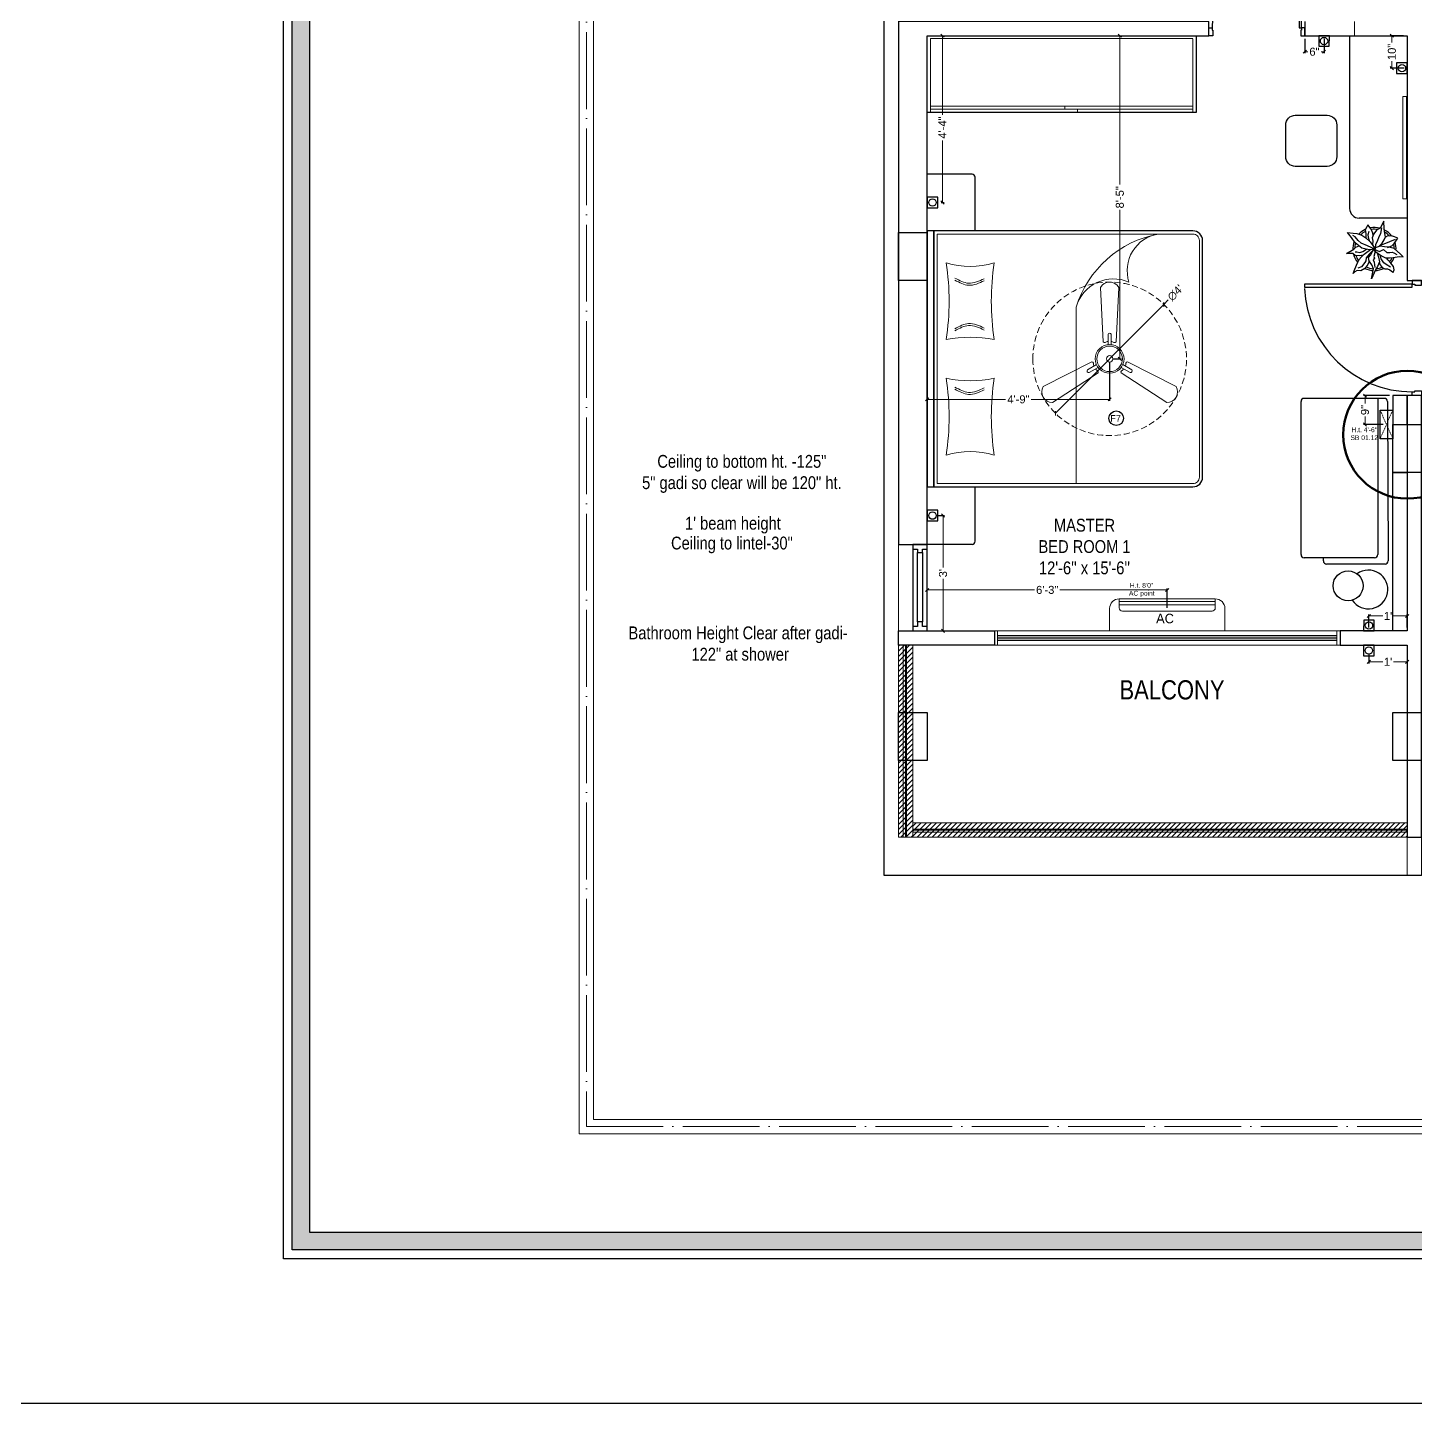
# Model space of a CAD drawing. Header units: millimetres. Extents: x 56222 to 3066687, y -650199 to -121287.
# Drawn here: x 148192.8 to 148626.3, y -178560.8 to -178130.9 of the extents above; entities that cross this region are included whole.
import ezdxf

# ---------------------------------------------------------------- set-up
doc = ezdxf.new("R2010")
doc.units = ezdxf.units.MM
doc.header["$MEASUREMENT"] = 0
doc.header["$PDMODE"] = 35
for name, pattern in [('ACAD_ISO02W100', [15, 12, -3]), ('ACAD_ISO04W100', [30, 24, -3, 0, -3]), ('DASHED', [0.75, 0.5, -0.25]), ('DASHED2', [0.375, 0.25, -0.125])]:
    doc.linetypes.add(name, pattern=pattern)
doc.layers.get('Defpoints').update_dxf_attribs({"color": 220})
doc.layers.add('AR DOOR', color=40, linetype='Continuous')
doc.layers.add('AR ELE-5', color=134, linetype='Continuous')
for name, color, linetype, lineweight in [('COLUMN', 1, 'Continuous', 30), ('dim05', 1, 'Continuous', 13), ('el', 7, 'Continuous', 20), ('ELEC-wires', 1, 'DASHED2', 13), ('Electrical', 84, 'Continuous', 30), ('ELEVATION ( SPIRAL STAIR )', 250, 'Continuous', 9), ('FIRST FLOOR', 7, 'Continuous', 9), ('FIRST FLOOR ( DW_RAIL )', 7, 'Continuous', 9), ('FIRST FLOOR ( TEXT )', 7, 'Continuous', 9), ('FIRST FLOOR_( D - W & RAILING )', 251, 'Continuous', 9), ('FIRST FLOOR_( PLine )_', 251, 'Continuous', 30), ('FURNITURE', 32, 'Continuous', 9), ('GROUND FLOOR', 7, 'Continuous', 9), ('NAME PLATE', 7, 'Continuous', 25), ('Text', 7, 'Continuous', 15), ('wall', 7, 'Continuous', 30), ('XX~SLAB ( BEAM )~ ( DIM )', 7, 'Continuous', 9)]:
    doc.layers.add(name, color=color, linetype=linetype, lineweight=lineweight)
doc.layers.add('XX~SLAB ( PLINE )', color=251, linetype='Continuous', plot=False)
doc.styles.add('Arial', font='arial.ttf')
doc.styles.add('KATHA', font='swissc.ttf')
doc.styles.get("Standard").update_dxf_attribs({"font": 'arial.ttf', "height": 6})
doc.styles.add('TEXT', font='eurr____.ttf')
doc.dimstyles.new('ISO-25', dxfattribs={"dimtxt": 2.5, "dimasz": 1, "dimexe": 0.5, "dimexo": 1, "dimtad": 0, "dimdec": 1, "dimlunit": 4, "dimtxsty": 'Standard', "dimblk": 'OBLIQUE', "dimcen": 2.5, "dimclrd": 1, "dimclre": 1, "dimclrt": 5, "dimadec": 0, "dimazin": 0, "dimtfac": 1, "dimtdec": 1, "dimtmove": 0, "dimatfit": 3, "dimfxl": 1, "dimlwd": -1, "dimarcsym": 0})

# ---------------------------------------------------------------- blocks, each defined once
blk = doc.blocks.new('LAYOUT FILE')
at = {"layer": 'NAME PLATE', "true_color": 0xd39e00}
h = blk.add_hatch(color=42, dxfattribs=at)
h.paths.add_polyline_path([(3346889.83, -513806.18), (3346889.83, -514260.7), (3347535.56, -514260.7), (3347535.56, -513806.18)])
h.paths.add_polyline_path([(3346894.36, -513810.71), (3347531.03, -513810.71), (3347531.03, -514256.17), (3346894.36, -514256.17)], flags=16)
at = {"layer": 'NAME PLATE', "color": 42, "true_color": 0xd39e00}
for points in [[(3346887.56, -513803.91), (3347537.83, -513803.91), (3347537.83, -514262.96), (3346887.56, -514262.96)], [(3346889.83, -513806.18), (3347535.56, -513806.18), (3347535.56, -514260.7), (3346889.83, -514260.7)], [(3346894.36, -513810.71), (3347531.03, -513810.71), (3347531.03, -514256.17), (3346894.36, -514256.17)]]:
    blk.add_lwpolyline(points, close=True, dxfattribs=at)
blk = doc.blocks.new('*U18')
for points in [[(0, 0), (0, 1120), (-30, 1120), (-30, 0)], [(40, 0), (0, 0), (0, -30), (-10, -30), (-10, -100), (40, -100)], [(-1160, 0), (-1120, 0), (-1120, -30), (-1110, -30), (-1110, -100), (-1160, -100)]]:
    blk.add_lwpolyline(points, close=True)
at = {"layer": 'AR ELE-5', "linetype": 'ByBlock', "ltscale": 15}
blk.add_arc((2, -1), 1122, 92.373, 179.9653, dxfattribs=at)
blk = doc.blocks.new('ARPLS010')
at = {"linetype": 'ByBlock'}
for p, q in [((0.179, 0.666), (0.121, 0.605)), ((0.174, 0.573), (0.179, 0.666)), ((-0.295, 0.42), (-0.302, 0.309)), ((-0.278, 0.467), (-0.295, 0.42)), ((-0.248, 0.54), (-0.278, 0.467)), ((-0.182, 0.493), (-0.248, 0.54)), ((-0.222, 0.484), (-0.164, 0.347)), ((-0.125, 0.459), (-0.182, 0.493)), ((-0.164, 0.347), (-0.139, 0.295)), ((-0.072, 0.404), (-0.125, 0.459)), ((-0.038, 0.302), (-0.072, 0.404)), ((-0.044, 0.336), (-0.049, 0.232)), ((-0.013, 0.459), (-0.044, 0.336)), ((0.121, 0.605), (-0.013, 0.459)), ((0.077, 0.412), (0.091, 0.447)), ((0.082, 0.358), (0.077, 0.412)), ((0.08, 0.288), (0.082, 0.358)), ((0.091, 0.447), (0.125, 0.522)), ((0.2, 0.432), (0.174, 0.573)), ((0.203, 0.352), (0.2, 0.432)), ((0.204, 0.254), (0.203, 0.352)), ((0.33, 0.38), (0.252, 0.313)), ((0.409, 0.44), (0.33, 0.38)), ((0.425, 0.373), (0.356, 0.269)), ((0.484, 0.459), (0.409, 0.44)), ((0.459, 0.303), (0.485, 0.354)), ((0.542, 0.434), (0.484, 0.459)), ((0.485, 0.354), (0.533, 0.42)), ((0.533, 0.42), (0.542, 0.434)), ((-0.469, 0.226), (-0.643, 0.216)), ((-0.643, 0.216), (-0.485, 0.134)), ((-0.359, 0.148), (-0.49, 0.172)), ((-0.485, 0.134), (-0.433, 0.051)), ((-0.362, 0.24), (-0.469, 0.226)), ((-0.433, 0.051), (-0.349, -0.011)), ((-0.278, 0.254), (-0.362, 0.24)), ((-0.287, 0.106), (-0.359, 0.148)), ((-0.302, 0.309), (-0.276, 0.258)), ((-0.18, 0.073), (-0.287, 0.106)), ((-0.21, 0.227), (-0.278, 0.254)), ((-0.132, 0.18), (-0.21, 0.227)), ((-0.111, 0.036), (-0.18, 0.073)), ((-0.139, 0.295), (-0.08, 0.131)), ((-0.063, 0.111), (-0.132, 0.18)), ((-0.013, 0.022), (-0.111, 0.036)), ((-0.084, -0.034), (0.007, 0.018)), ((0.003, 0.011), (-0.076, -0.16)), ((-0.049, 0.232), (-0.065, 0.135)), ((-0.065, 0.135), (-0.024, 0.018)), ((-0.024, 0.018), (0.009, 0.005)), ((0.006, -0.002), (0.068, 0.032)), ((0.007, 0.018), (0.02, -0.121)), ((0.009, 0.005), (0.056, 0.114)), ((0.015, 0.209), (0.08, 0.288)), ((0.056, 0.114), (0.015, 0.209)), ((0.017, -0.002), (0.091, 0.009)), ((0.068, 0.032), (0.16, 0.165)), ((0.088, 0.065), (0.187, 0.091)), ((0.091, 0.009), (0.173, -0.011)), ((0.227, 0.157), (0.132, 0.131)), ((0.16, 0.165), (0.204, 0.254)), ((0.173, -0.011), (0.212, 0.004)), ((0.187, 0.091), (0.297, 0.116)), ((0.212, 0.004), (0.252, -0.03)), ((0.252, 0.313), (0.216, 0.287)), ((0.318, 0.213), (0.227, 0.157)), ((0.297, 0.116), (0.408, 0.071)), ((0.309, 0.109), (0.368, 0.128)), ((0.309, -0.01), (0.43, 0.006)), ((0.356, 0.269), (0.318, 0.213)), ((0.368, 0.128), (0.432, 0.176)), ((0.408, 0.071), (0.482, 0.024)), ((0.432, 0.176), (0.459, 0.236)), ((0.459, 0.236), (0.459, 0.303)), ((0.482, 0.024), (0.689, -0.072)), ((-0.464, -0.073), (-0.558, -0.152)), ((-0.558, -0.152), (-0.517, -0.172)), ((-0.517, -0.172), (-0.447, -0.216)), ((-0.366, -0.036), (-0.464, -0.073)), ((-0.447, -0.216), (-0.363, -0.202)), ((-0.336, -0.142), (-0.413, -0.121)), ((-0.306, -0.033), (-0.366, -0.036)), ((-0.363, -0.202), (-0.263, -0.2)), ((-0.363, -0.408), (-0.318, -0.29)), ((-0.349, -0.011), (-0.256, -0.05)), ((-0.269, -0.135), (-0.336, -0.142)), ((-0.318, -0.29), (-0.259, -0.2)), ((-0.193, -0.113), (-0.269, -0.135)), ((-0.259, -0.2), (-0.168, -0.1)), ((-0.256, -0.05), (-0.185, -0.038)), ((-0.138, -0.304), (-0.199, -0.38)), ((-0.185, -0.038), (-0.114, -0.046)), ((-0.168, -0.1), (-0.084, -0.034)), ((-0.017, -0.291), (-0.141, -0.446)), ((-0.076, -0.16), (-0.138, -0.304)), ((-0.114, -0.046), (-0.093, -0.036)), ((0.02, -0.121), (-0.017, -0.291)), ((0.059, -0.27), (0.005, -0.185)), ((0.01, -0.014), (0.017, -0.002)), ((0.078, -0.064), (0.01, -0.014)), ((0.016, -0.023), (0.116, -0.122)), ((0.07, -0.179), (0.018, -0.1)), ((0.08, -0.342), (0.059, -0.27)), ((0.121, -0.239), (0.07, -0.179)), ((0.138, -0.083), (0.078, -0.064)), ((0.116, -0.122), (0.201, -0.195)), ((0.184, -0.299), (0.121, -0.239)), ((0.197, -0.135), (0.138, -0.083)), ((0.141, -0.261), (0.16, -0.336)), ((0.252, -0.362), (0.184, -0.299)), ((0.283, -0.123), (0.197, -0.135)), ((0.201, -0.195), (0.272, -0.198)), ((0.252, -0.03), (0.309, -0.01)), ((0.272, -0.198), (0.311, -0.225)), ((0.277, -0.114), (0.357, -0.156)), ((0.37, -0.064), (0.283, -0.123)), ((0.311, -0.225), (0.415, -0.304)), ((0.357, -0.156), (0.455, -0.226)), ((0.462, -0.021), (0.37, -0.064)), ((0.415, -0.304), (0.447, -0.388)), ((0.455, -0.226), (0.503, -0.317)), ((0.689, -0.072), (0.462, -0.021)), ((0.503, -0.317), (0.494, -0.398)), ((-0.382, -0.625), (-0.368, -0.496)), ((-0.269, -0.533), (-0.382, -0.625)), ((-0.368, -0.496), (-0.363, -0.408)), ((-0.287, -0.45), (-0.314, -0.498)), ((-0.199, -0.38), (-0.287, -0.45)), ((-0.141, -0.446), (-0.269, -0.533)), ((-0.042, -0.432), (-0.071, -0.352)), ((0.002, -0.48), (-0.042, -0.432)), ((0.104, -0.646), (0.002, -0.48)), ((0.064, -0.446), (0.066, -0.407)), ((0.066, -0.407), (0.08, -0.342)), ((0.106, -0.5), (0.104, -0.646)), ((0.15, -0.445), (0.106, -0.5)), ((0.16, -0.336), (0.15, -0.445)), ((0.376, -0.416), (0.252, -0.362)), ((0.502, -0.472), (0.376, -0.416)), ((0.494, -0.398), (0.528, -0.452)), ((0.567, -0.494), (0.502, -0.472)), ((0.528, -0.452), (0.567, -0.494))]:
    blk.add_line(p, q, dxfattribs=at)
for radius, start, end in [(0.5, 126.2799, 152.7042), (0.458, 130.7647, 148.9789), (0.5, 87.2367, 107.9154), (0.458, 91.6596, 104.0784), (0.5, 49.0791, 67.0324), (0.458, 49.8461, 63.9764), (0.5, 164.9216, 191.0302), (0.458, 169.9629, 188.6517), (0.458, 5.0517, 21.9108), (0.5, 1.3782, 25.7565), (0.5, 205.1623, 226.3204), (0.458, 207.232, 224.0819), (0.458, 334.5625, 357.1532), (0.5, 333.6991, 357.5577), (0.5, 249.553, 272.4234), (0.458, 252.8522, 267.711), (0.5, 283.5324, 308.8712), (0.458, 289.266, 306.1107)]:
    blk.add_arc((0, 0), radius, start, end, dxfattribs=at)
blk = doc.blocks.new('_Oblique')
at = {"layer": 'wall', "color": 0, "lineweight": -2}
blk.add_line((-0.5, -0.5), (0.5, 0.5), dxfattribs=at)
blk = doc.blocks.new('*D142')
at = {"layer": 'Defpoints', "color": 0, "lineweight": 30, "transparency": 16777216}
for p in [(148591.85, -178133.36), (148597.85, -178133.36), (148597.85, -178138.36)]:
    blk.add_point(p, dxfattribs=at)
at = {"layer": 'dim05', "color": 1, "linetype": 'Continuous', "lineweight": -2, "transparency": 16777216}
for p, q in [((148591.85, -178134.36), (148591.85, -178138.86)), ((148597.85, -178134.36), (148597.85, -178138.86))]:
    blk.add_line(p, q, dxfattribs=at)
at = {"layer": 'dim05', "color": 1, "linetype": 'Continuous', "transparency": 16777216}
for p, q in [((148591.85, -178138.36), (148592.78, -178138.36)), ((148597.85, -178138.36), (148596.92, -178138.36))]:
    blk.add_line(p, q, dxfattribs=at)
at = {"layer": 'dim05', "color": 1, "transparency": 16777216, "rotation": 180}
blk.add_blockref('_Oblique', (148591.85, -178138.36), dxfattribs=at)
at = {"layer": 'dim05', "color": 1, "transparency": 16777216}
blk.add_blockref('_Oblique', (148597.85, -178138.36), dxfattribs=at)
at = {"layer": 'dim05', "color": 5, "lineweight": 25, "transparency": 16777216, "insert": (148594.85, -178138.36), "char_height": 2.5, "attachment_point": 5, "style": 'Arial'}
blk.add_mtext('6"', dxfattribs=at)
blk = doc.blocks.new('fan')
at = {"layer": 'Electrical', "lineweight": 15, "ltscale": 20}
for p, q in [((3300835.29, -509900.78), (3300836.47, -509923.43)), ((3300841.81, -509923.43), (3300842.99, -509900.78)), ((3300838.47, -509924.57), (3300838.47, -509920.25)), ((3300839.81, -509920.28), (3300839.81, -509924.57)), ((3300831.66, -509931.77), (3300811.45, -509942.07)), ((3300815.3, -509948.74), (3300834.33, -509936.39)), ((3300829.93, -509935.08), (3300833.64, -509932.93)), ((3300834.31, -509934.09), (3300830.57, -509936.25)), ((3300843.95, -509936.39), (3300862.98, -509948.74)), ((3300847.68, -509936.23), (3300843.97, -509934.09)), ((3300844.64, -509932.93), (3300848.38, -509935.09)), ((3300866.83, -509942.07), (3300846.62, -509931.77))]:
    blk.add_line(p, q, dxfattribs=at)
at = {"layer": 'Electrical', "linetype": 'DASHED', "lineweight": 15, "ltscale": 5}
blk.add_circle((3300839.14, -509930.53), 32, dxfattribs=at)
at = {"layer": 'Electrical', "lineweight": 15, "ltscale": 20}
for centre, major_axis, start_param, end_param in [((3300839.14, -509902.94), (3.12, 3.12), -0.272136, 1.842967), ((3300839.14, -509930.53), (4.24, -4.24), 3.14161, 9.424795), ((3300839.14, -509930.53), (3.77, -3.77), 1.749190548672175e-05, 6.283202799085073), ((3300837.1, -509923.08), (0.51, 0.51), 2.863014, 4.257784), ((3300839.14, -509926.42), (2.27, -2.27), 2.565057, 2.951308), ((3300839.13, -509920.5), (0.501, 0.501), -0.465536, 1.983618), ((3300839.14, -509926.42), (2.27, 2.27), 0.19032, 0.57657), ((3300841.18, -509923.08), (0.51, -0.51), 5.167028, 6.561799), ((3300839.14, -509930.53), (0.943, 0.943), 1.570814, 7.853999), ((3300830.46, -509935.55), (0.501, -0.501), 3.199655, 5.648809), ((3300831.67, -509932.49), (0.51, -0.51), 0.978238, 2.373008), ((3300835.59, -509932.58), (2.27, -2.27), 3.855511, 4.241762), ((3300835.59, -509932.58), (2.27, -2.27), 4.659452, 5.045703), ((3300833.71, -509936.02), (0.51, 0.51), -1.325776, 0.068994), ((3300844.57, -509936.02), (0.51, -0.51), 3.072633, 4.467404), ((3300842.69, -509932.58), (2.27, 2.27), 4.37911, 4.765361), ((3300842.69, -509932.58), (2.27, 2.27), 5.183051, 5.569301), ((3300846.61, -509932.49), (0.51, -0.51), 2.339416, 3.734186), ((3300847.83, -509935.54), (0.501, 0.501), 3.723254, 6.172408), ((3300815.25, -509944.32), (3.12, -3.12), 3.393055, 5.508159), ((3300863.03, -509944.32), (3.12, -3.12), 5.48745, 7.602554)]:
    blk.add_ellipse(centre, major_axis=major_axis, ratio=1, start_param=start_param, end_param=end_param, dxfattribs=at)
blk = doc.blocks.new('6616')
at = {"color": 242, "linetype": 'DASHED', "true_color": 0xcd2027}
for p, q in [((386784.79, -36915.77), (386775.78, -36911.78)), ((386784.79, -36911.78), (386775.78, -36915.77))]:
    blk.add_line(p, q, dxfattribs=at)
at = {"layer": 'ELEC-wires', "color": 5, "linetype": 'ByBlock', "lineweight": 30, "ltscale": 4}
blk.add_lwpolyline([(386775.78, -36911.78), (386784.79, -36911.78), (386784.79, -36915.77), (386775.78, -36915.77)], close=True, dxfattribs=at)
blk = doc.blocks.new('*D215')
at = {"layer": 'Defpoints', "color": 0, "lineweight": 30, "transparency": 16777216}
for p in [(148610.65, -178245.86), (148619.35, -178245.86), (148617.35, -178254.86)]:
    blk.add_point(p, dxfattribs=at)
at = {"layer": 'dim05', "color": 1, "linetype": 'Continuous', "lineweight": -2, "transparency": 16777216}
for p, q in [((148618.35, -178245.86), (148610.15, -178245.86)), ((148616.35, -178254.86), (148610.15, -178254.86))]:
    blk.add_line(p, q, dxfattribs=at)
at = {"layer": 'dim05', "color": 1, "linetype": 'Continuous', "transparency": 16777216}
for p, q in [((148610.65, -178245.86), (148610.65, -178248.3)), ((148610.65, -178254.86), (148610.65, -178252.42))]:
    blk.add_line(p, q, dxfattribs=at)
at = {"layer": 'dim05', "color": 1, "transparency": 16777216}
for p, rotation in [((148610.65, -178245.86), 90), ((148610.65, -178254.86), 270)]:
    blk.add_blockref('_Oblique', p, dxfattribs=dict(at, rotation=rotation))
at = {"layer": 'dim05', "color": 5, "lineweight": 25, "transparency": 16777216, "insert": (148610.65, -178250.36), "char_height": 2.5, "attachment_point": 5, "rotation": 90, "style": 'Arial'}
blk.add_mtext('9"', dxfattribs=at)
blk = doc.blocks.new('*D232')
at = {"layer": 'Defpoints', "color": 0, "lineweight": 30, "transparency": 16777216}
for p in [(148611.87, -178314.74), (148611.87, -178319.36), (148623.85, -178319.36)]:
    blk.add_point(p, dxfattribs=at)
at = {"layer": 'dim05', "color": 1, "linetype": 'Continuous', "lineweight": -2, "transparency": 16777216}
for p, q in [((148611.87, -178318.36), (148611.87, -178314.24)), ((148623.85, -178318.36), (148623.85, -178314.24))]:
    blk.add_line(p, q, dxfattribs=at)
at = {"layer": 'dim05', "color": 1, "linetype": 'Continuous', "transparency": 16777216}
for p, q in [((148611.87, -178314.74), (148616.2, -178314.74)), ((148623.85, -178314.74), (148619.52, -178314.74))]:
    blk.add_line(p, q, dxfattribs=at)
at = {"layer": 'dim05', "color": 1, "transparency": 16777216, "rotation": 180}
blk.add_blockref('_Oblique', (148611.87, -178314.74), dxfattribs=at)
at = {"layer": 'dim05', "color": 1, "transparency": 16777216}
blk.add_blockref('_Oblique', (148623.85, -178314.74), dxfattribs=at)
at = {"layer": 'dim05', "color": 5, "lineweight": 25, "transparency": 16777216, "insert": (148617.86, -178314.74), "char_height": 2.5, "attachment_point": 5, "style": 'Arial'}
blk.add_mtext("1'", dxfattribs=at)
blk = doc.blocks.new('*D233')
at = {"layer": 'Defpoints', "color": 0, "lineweight": 30, "transparency": 16777216}
for p in [(148611.84, -178325.52), (148623.85, -178325.99), (148623.85, -178329.06)]:
    blk.add_point(p, dxfattribs=at)
at = {"layer": 'dim05', "color": 1, "linetype": 'Continuous', "lineweight": -2, "transparency": 16777216}
for p, q in [((148611.84, -178326.52), (148611.84, -178329.56)), ((148623.85, -178326.99), (148623.85, -178329.56))]:
    blk.add_line(p, q, dxfattribs=at)
at = {"layer": 'dim05', "color": 1, "linetype": 'Continuous', "transparency": 16777216}
for p, q in [((148611.84, -178329.06), (148616.19, -178329.06)), ((148623.85, -178329.06), (148619.5, -178329.06))]:
    blk.add_line(p, q, dxfattribs=at)
at = {"layer": 'dim05', "color": 1, "transparency": 16777216, "rotation": 180}
blk.add_blockref('_Oblique', (148611.84, -178329.06), dxfattribs=at)
at = {"layer": 'dim05', "color": 1, "transparency": 16777216}
blk.add_blockref('_Oblique', (148623.85, -178329.06), dxfattribs=at)
at = {"layer": 'dim05', "color": 5, "lineweight": 25, "transparency": 16777216, "insert": (148617.85, -178329.06), "char_height": 2.5, "attachment_point": 5, "style": 'Arial'}
blk.add_mtext("1'", dxfattribs=at)
blk = doc.blocks.new('*D234')
at = {"layer": 'Defpoints', "color": 0, "lineweight": 30, "transparency": 16777216}
for p in [(148475.51, -178283.36), (148475.51, -178319.36), (148478.79, -178319.36)]:
    blk.add_point(p, dxfattribs=at)
at = {"layer": 'dim05', "color": 1, "linetype": 'Continuous', "lineweight": -2, "transparency": 16777216}
for p, q in [((148476.51, -178283.36), (148479.29, -178283.36)), ((148476.51, -178319.36), (148479.29, -178319.36))]:
    blk.add_line(p, q, dxfattribs=at)
at = {"layer": 'dim05', "color": 1, "linetype": 'Continuous', "transparency": 16777216}
for p, q in [((148478.79, -178283.36), (148478.79, -178299.59)), ((148478.79, -178319.36), (148478.79, -178303.14))]:
    blk.add_line(p, q, dxfattribs=at)
at = {"layer": 'dim05', "color": 1, "transparency": 16777216}
for p, rotation in [((148478.79, -178283.36), 90), ((148478.79, -178319.36), 270)]:
    blk.add_blockref('_Oblique', p, dxfattribs=dict(at, rotation=rotation))
at = {"layer": 'dim05', "color": 5, "lineweight": 25, "transparency": 16777216, "insert": (148478.79, -178301.36), "char_height": 2.5, "attachment_point": 5, "rotation": 90, "style": 'Arial'}
blk.add_mtext("3'", dxfattribs=at)
blk = doc.blocks.new('*D235')
at = {"layer": 'Defpoints', "color": 0, "lineweight": 30, "transparency": 16777216}
for p in [(148477.17, -178133.36), (148478.6, -178133.36), (148477.17, -178185.49)]:
    blk.add_point(p, dxfattribs=at)
at = {"layer": 'dim05', "color": 1, "linetype": 'Continuous', "lineweight": -2, "transparency": 16777216}
for p, q in [((148478.17, -178133.36), (148479.1, -178133.36)), ((148478.17, -178185.49), (148479.1, -178185.49))]:
    blk.add_line(p, q, dxfattribs=at)
at = {"layer": 'dim05', "color": 1, "linetype": 'Continuous', "transparency": 16777216}
for p, q in [((148478.6, -178133.36), (148478.6, -178158.07)), ((148478.6, -178185.49), (148478.6, -178166.07))]:
    blk.add_line(p, q, dxfattribs=at)
at = {"layer": 'dim05', "color": 1, "transparency": 16777216}
for p, rotation in [((148478.6, -178133.36), 90), ((148478.6, -178185.49), 270)]:
    blk.add_blockref('_Oblique', p, dxfattribs=dict(at, rotation=rotation))
at = {"layer": 'dim05', "color": 5, "lineweight": 25, "transparency": 16777216, "insert": (148478.6, -178162.07), "char_height": 2.5, "attachment_point": 5, "rotation": 90, "style": 'Arial'}
blk.add_mtext('4\'-4"', dxfattribs=at)
blk = doc.blocks.new('*D236')
at = {"layer": 'Defpoints', "color": 0, "lineweight": 30, "transparency": 16777216}
for p in [(148623.64, -178133.36), (148619.04, -178143.47), (148623.85, -178143.47)]:
    blk.add_point(p, dxfattribs=at)
at = {"layer": 'dim05', "color": 1, "linetype": 'Continuous', "lineweight": -2, "transparency": 16777216}
for p, q in [((148622.64, -178133.36), (148618.54, -178133.36)), ((148622.85, -178143.47), (148618.54, -178143.47))]:
    blk.add_line(p, q, dxfattribs=at)
at = {"layer": 'dim05', "color": 1, "linetype": 'Continuous', "transparency": 16777216}
for p, q in [((148619.04, -178133.36), (148619.04, -178135.5)), ((148619.04, -178143.47), (148619.04, -178141.33))]:
    blk.add_line(p, q, dxfattribs=at)
at = {"layer": 'dim05', "color": 1, "transparency": 16777216}
for p, rotation in [((148619.04, -178133.36), 90), ((148619.04, -178143.47), 270)]:
    blk.add_blockref('_Oblique', p, dxfattribs=dict(at, rotation=rotation))
at = {"layer": 'dim05', "color": 5, "lineweight": 25, "transparency": 16777216, "insert": (148619.04, -178138.42), "char_height": 2.5, "attachment_point": 5, "rotation": 90, "style": 'Arial'}
blk.add_mtext('10"', dxfattribs=at)
blk = doc.blocks.new('*D265')
at = {"layer": 'Defpoints', "color": 0, "lineweight": 30, "transparency": 16777216}
for p in [(148473.85, -178236.35), (148530.85, -178234.36), (148530.85, -178247.03)]:
    blk.add_point(p, dxfattribs=at)
at = {"layer": 'dim05', "color": 1, "linetype": 'Continuous', "lineweight": -2, "transparency": 16777216}
for p, q in [((148473.85, -178237.35), (148473.85, -178247.53)), ((148530.85, -178235.36), (148530.85, -178247.53))]:
    blk.add_line(p, q, dxfattribs=at)
at = {"layer": 'dim05', "color": 1, "linetype": 'Continuous', "transparency": 16777216}
for p, q in [((148473.85, -178247.03), (148498.35, -178247.03)), ((148530.85, -178247.03), (148506.35, -178247.03))]:
    blk.add_line(p, q, dxfattribs=at)
at = {"layer": 'dim05', "color": 1, "transparency": 16777216, "rotation": 180}
blk.add_blockref('_Oblique', (148473.85, -178247.03), dxfattribs=at)
at = {"layer": 'dim05', "color": 1, "transparency": 16777216}
blk.add_blockref('_Oblique', (148530.85, -178247.03), dxfattribs=at)
at = {"layer": 'dim05', "color": 5, "lineweight": 25, "transparency": 16777216, "insert": (148502.35, -178247.03), "char_height": 2.5, "attachment_point": 5, "style": 'Arial'}
blk.add_mtext('4\'-9"', dxfattribs=at)
blk = doc.blocks.new('*D266')
at = {"layer": 'Defpoints', "color": 0, "lineweight": 30, "transparency": 16777216}
for p in [(148530.85, -178133.36), (148534.04, -178133.36), (148530.85, -178234.36)]:
    blk.add_point(p, dxfattribs=at)
at = {"layer": 'dim05', "color": 1, "linetype": 'Continuous', "lineweight": -2, "transparency": 16777216}
for p, q in [((148531.85, -178133.36), (148534.54, -178133.36)), ((148531.85, -178234.36), (148534.54, -178234.36))]:
    blk.add_line(p, q, dxfattribs=at)
at = {"layer": 'dim05', "color": 1, "linetype": 'Continuous', "transparency": 16777216}
for p, q in [((148534.04, -178133.36), (148534.04, -178179.91)), ((148534.04, -178234.36), (148534.04, -178187.81))]:
    blk.add_line(p, q, dxfattribs=at)
at = {"layer": 'dim05', "color": 1, "transparency": 16777216}
for p, rotation in [((148534.04, -178133.36), 90), ((148534.04, -178234.36), 270)]:
    blk.add_blockref('_Oblique', p, dxfattribs=dict(at, rotation=rotation))
at = {"layer": 'dim05', "color": 5, "lineweight": 25, "transparency": 16777216, "insert": (148534.04, -178183.86), "char_height": 2.5, "attachment_point": 5, "rotation": 90, "style": 'Arial'}
blk.add_mtext('8\'-5"', dxfattribs=at)
blk = doc.blocks.new('*D272')
at = {"layer": 'Defpoints', "color": 0, "lineweight": 30, "transparency": 16777216}
for p in [(148547.77, -178217.35), (148513.92, -178251.38)]:
    blk.add_point(p, dxfattribs=at)
at = {"layer": 'dim05', "color": 1, "linetype": 'Continuous', "transparency": 16777216}
for p in [(148549.18, -178215.93), (148513.92, -178251.38)]:
    blk.add_line(p, (148547.77, -178217.35), dxfattribs=at)
at = {"layer": 'dim05', "color": 1, "transparency": 16777216}
for p, rotation in [((148547.77, -178217.35), 225.1572873097685), ((148513.92, -178251.38), 45.15728730976853)]:
    blk.add_blockref('_Oblique', p, dxfattribs=dict(at, rotation=rotation))
at = {"layer": 'dim05', "color": 5, "lineweight": 25, "transparency": 16777216, "insert": (148551.39, -178213.71), "char_height": 2.5, "attachment_point": 5, "rotation": 45.1573, "style": 'Arial'}
blk.add_mtext("∅4'", dxfattribs=at)
blk = doc.blocks.new('ac paln')
at = {"layer": 'Electrical', "lineweight": 15}
for p, q in [((389238.69, -37646.36), (389238.69, -37610.34)), ((389238.69, -37610.34), (389245.67, -37610.34)), ((389244.81, -37642.35), (389244.81, -37614.35)), ((389245.81, -37613.35), (389248.68, -37613.35)), ((389246.82, -37643.35), (389246.82, -37613.35)), ((389247.82, -37643.35), (389247.82, -37613.35)), ((389248.68, -37613.35), (389248.68, -37643.35)), ((389248.68, -37643.35), (389248.68, -37613.35)), ((389245.67, -37646.36), (389238.69, -37646.36)), ((389245.81, -37643.35), (389248.68, -37643.35)), ((389248.68, -37643.35), (389248.68, -37643.35))]:
    blk.add_line(p, q, dxfattribs=at)
for centre, start, end in [((389245.67, -37613.35), 0, 90), ((389245.67, -37643.35), 270, 0)]:
    blk.add_arc(centre, 3.01, start, end, dxfattribs=at)
at = {"layer": 'Electrical', "lineweight": 15, "extrusion": (0, 0, -1)}
for centre, start_param, end_param in [((389245.81, -37614.35), -0.785398, 0.785398), ((389245.81, -37642.35), 3.926991, 5.497787)]:
    blk.add_ellipse(centre, major_axis=(-0.71, 0.71), ratio=1, start_param=start_param, end_param=end_param, dxfattribs=at)
at = {"layer": 'Text', "style": 'TEXT'}
blk.add_text('AC', height=3, rotation=270, dxfattribs=at).set_placement((389241.02, -37624.87))
blk = doc.blocks.new('*D321')
at = {"layer": 'Defpoints', "color": 0, "lineweight": 30, "transparency": 16777216}
for p in [(148548.85, -178306.6), (148473.85, -178311.93), (148548.85, -178313.24)]:
    blk.add_point(p, dxfattribs=at)
at = {"layer": 'dim05', "color": 1, "linetype": 'Continuous', "lineweight": -2, "transparency": 16777216}
for p, q in [((148473.85, -178310.93), (148473.85, -178306.1)), ((148548.85, -178312.24), (148548.85, -178306.1))]:
    blk.add_line(p, q, dxfattribs=at)
at = {"layer": 'dim05', "color": 1, "linetype": 'Continuous', "transparency": 16777216}
for p, q in [((148473.85, -178306.6), (148507.39, -178306.6)), ((148548.85, -178306.6), (148515.3, -178306.6))]:
    blk.add_line(p, q, dxfattribs=at)
at = {"layer": 'dim05', "color": 1, "transparency": 16777216, "rotation": 180}
blk.add_blockref('_Oblique', (148473.85, -178306.6), dxfattribs=at)
at = {"layer": 'dim05', "color": 1, "transparency": 16777216}
blk.add_blockref('_Oblique', (148548.85, -178306.6), dxfattribs=at)
at = {"layer": 'dim05', "color": 5, "lineweight": 25, "transparency": 16777216, "insert": (148511.35, -178306.6), "char_height": 2.5, "attachment_point": 5, "style": 'Arial'}
blk.add_mtext('6\'-3"', dxfattribs=at)

msp = doc.modelspace()

# ---------------------------------------------------------------- hatches: boundary and pattern name
at = {"layer": 'FIRST FLOOR'}
h = msp.add_hatch(dxfattribs=at)
h.set_pattern_fill('ANSI31', color=251, scale=9, style=0)
h.set_pattern_definition([(45, (148464.8473, -178344.8638), (-0.795495, 0.795495), [])])
h.paths.add_polyline_path([(148469.347, -178383.864), (148464.847, -178383.864), (148464.847, -178323.864), (148469.347, -178323.864)])
h = msp.add_hatch(dxfattribs=at)
h.set_pattern_fill('ANSI31', color=251, scale=9, style=0)
h.set_pattern_definition([(45, (148473.8473, -178383.8638), (-0.795495, 0.795495), [])])
h.paths.add_polyline_path([(148469.347, -178379.364), (148623.847, -178379.364), (148623.847, -178383.864), (148469.347, -178383.864)])

# ---------------------------------------------------------------- linework, layer by layer
at = {"layer": 'COLUMN'}
for points in [[(148464.847, -178194.864), (148473.847, -178194.864), (148473.847, -178209.864), (148464.847, -178209.864)], [(148619.347, -178254.864), (148628.347, -178254.864), (148628.347, -178269.864), (148619.347, -178269.864)], [(148464.847, -178344.864), (148473.847, -178344.864), (148473.847, -178359.864), (148464.847, -178359.864)], [(148619.347, -178344.864), (148628.347, -178344.864), (148628.347, -178359.864), (148619.347, -178359.864)]]:
    msp.add_lwpolyline(points, close=True, dxfattribs=at)
at = {"layer": 'ELEVATION ( SPIRAL STAIR )', "color": 5}
msp.add_lwpolyline([(148622.447, -178152.405), (148623.597, -178152.405), (148623.597, -178184.364), (148622.447, -178184.364)], close=True, dxfattribs=at)
at = {"layer": 'FIRST FLOOR'}
for p, q in [((148464.847, -178049.364), (148464.847, -178359.864)), ((148561.847, -178133.364), (148561.847, -178128.864)), ((148607.347, -178133.364), (148607.347, -178128.864)), ((148473.847, -178319.364), (148473.847, -178133.364)), ((148473.847, -178133.364), (148561.847, -178133.364)), ((148591.847, -178133.364), (148623.847, -178133.364)), ((148623.847, -178133.364), (148623.847, -178209.864)), ((148623.847, -178209.864), (148724.347, -178209.864)), ((148623.847, -178319.364), (148623.847, -178269.864)), ((148628.347, -178269.864), (148623.847, -178269.864)), ((148464.847, -178292.364), (148473.847, -178292.364)), ((148494.847, -178319.364), (148473.847, -178319.364)), ((148494.847, -178319.364), (148494.847, -178323.864)), ((148623.847, -178319.364), (148602.847, -178319.364)), ((148602.847, -178319.364), (148602.847, -178323.864)), ((148623.847, -178323.864), (148464.847, -178323.864)), ((148623.847, -178383.864), (148623.847, -178323.864)), ((148865.347, -178359.864), (148619.347, -178359.864))]:
    msp.add_line(p, q, dxfattribs=at)
at = {"layer": 'FIRST FLOOR', "ltscale": 0.7}
msp.add_lwpolyline([(148623.847, -178359.864), (148623.847, -178395.864), (148460.347, -178395.864), (148460.347, -178049.364), (148464.847, -178049.364)], dxfattribs=at)
at = {"layer": 'FIRST FLOOR'}
for points in [[(148469.347, -178383.864), (148464.847, -178383.864), (148464.847, -178323.864), (148469.347, -178323.864)], [(148469.347, -178379.364), (148623.847, -178379.364), (148623.847, -178383.864), (148469.347, -178383.864)]]:
    msp.add_lwpolyline(points, close=True, dxfattribs=at)
at = {"layer": 'FIRST FLOOR', "color": 1, "linetype": 'ACAD_ISO02W100', "ltscale": 0.7}
msp.add_lwpolyline([(148623.847, -178383.864), (148464.847, -178383.864), (148464.847, -178323.864)], dxfattribs=at)
at = {"layer": 'FIRST FLOOR ( DW_RAIL )'}
for points in [[(148495.847, -178323.864), (148495.847, -178319.364)], [(148601.847, -178319.364), (148601.847, -178323.864)]]:
    msp.add_lwpolyline(points, dxfattribs=at)
for points in [[(148495.847, -178320.864), (148601.847, -178320.864), (148601.847, -178321.364), (148495.847, -178321.364)], [(148495.847, -178321.864), (148601.847, -178321.864), (148601.847, -178322.364), (148495.847, -178322.364)]]:
    msp.add_lwpolyline(points, close=True, dxfattribs=at)
at = {"layer": 'FIRST FLOOR_( D - W & RAILING )', "color": 32}
for points in [[(148466.347, -178323.864), (148467.347, -178323.864), (148467.347, -178383.864), (148466.347, -178383.864), (148466.347, -178323.864), (148467.047, -178323.864), (148467.047, -178383.864), (148466.347, -178383.864)], [(148469.347, -178382.364), (148469.347, -178381.364), (148623.847, -178381.364), (148623.847, -178382.364), (148469.347, -178382.364), (148469.347, -178381.664), (148623.847, -178381.664), (148623.847, -178382.364)]]:
    msp.add_lwpolyline(points, close=True, dxfattribs=at)
at = {"layer": 'FIRST FLOOR_( PLine )_'}
for p, q in [((148591.847, -178128.864), (148591.847, -178133.364)), ((148591.847, -178133.364), (148623.847, -178133.364)), ((148623.847, -178133.364), (148623.847, -178209.864)), ((148623.847, -178209.864), (148724.347, -178209.864))]:
    msp.add_line(p, q, dxfattribs=at)
for points in [[(148473.847, -178133.364), (148561.847, -178133.364), (148561.847, -178128.864), (148464.847, -178128.864), (148464.847, -178133.364)], [(148464.847, -178133.364), (148464.847, -178292.364), (148473.847, -178292.364), (148473.847, -178133.364)]]:
    msp.add_lwpolyline(points, dxfattribs=at)
for points in [[(148628.347, -178245.864), (148623.847, -178245.864), (148623.847, -178319.364), (148602.847, -178319.364), (148602.847, -178323.864), (148623.847, -178323.864), (148623.847, -178383.864), (148628.347, -178383.864)], [(148473.847, -178319.364), (148494.847, -178319.364), (148494.847, -178323.864), (148464.847, -178323.864), (148464.847, -178319.364), (148464.847, -178319.364), (148464.847, -178319.364), (148473.847, -178319.364)]]:
    msp.add_lwpolyline(points, close=True, dxfattribs=at)
at = {"layer": 'FURNITURE', "lineweight": 30}
for p, q in [((148605.847, -178133.364), (148605.847, -178187.364)), ((148487.847, -178176.615), (148473.847, -178176.615)), ((148488.847, -178194.364), (148488.847, -178177.615)), ((148623.847, -178190.364), (148608.847, -178190.364)), ((148610.649, -178246.715), (148591.649, -178246.715)), ((148616.635, -178246.715), (148593.512, -178246.715)), ((148614.649, -178246.715), (148614.649, -178295.539)), ((148590.649, -178295.539), (148590.649, -178247.715)), ((148617.635, -178247.715), (148617.899, -178297.539)), ((148488.847, -178291.364), (148488.847, -178274.364)), ((148487.847, -178292.364), (148473.847, -178292.364)), ((148613.649, -178296.539), (148591.649, -178296.539)), ((148597.649, -178297.539), (148597.649, -178296.539)), ((148616.899, -178298.539), (148598.649, -178298.539))]:
    msp.add_line(p, q, dxfattribs=at)
at = {"layer": 'FURNITURE'}
for p, q in [((148474.847, -178134.268), (148556.847, -178134.268)), ((148474.847, -178157.268), (148474.847, -178134.268)), ((148556.847, -178134.364), (148556.847, -178157.364)), ((148556.847, -178155.364), (148474.847, -178155.364)), ((148516.847, -178155.364), (148516.847, -178156.364)), ((148556.847, -178156.364), (148474.847, -178156.364)), ((148520.847, -178156.364), (148520.847, -178157.364)), ((148520.373, -178273.364), (148520.373, -178218.171))]:
    msp.add_line(p, q, dxfattribs=at)
at = {"layer": 'FURNITURE', "lineweight": 30}
for points in [[(148473.847, -178133.364), (148557.847, -178133.364), (148557.847, -178157.364), (148473.847, -178157.364)], [(148475.946, -178274.364), (148475.946, -178194.364), (148473.847, -178194.364), (148473.847, -178274.364)], [(148623.847, -178245.864), (148619.347, -178245.864), (148619.347, -178254.864), (148623.847, -178254.864)], [(148619.347, -178269.864), (148623.847, -178269.864), (148623.847, -178319.364), (148619.347, -178319.364)]]:
    msp.add_lwpolyline(points, close=True, dxfattribs=at)
for points in [[(148588.872, -178158.235), (148598.84, -178158.235, -0.4142136), (148601.84, -178161.235), (148601.84, -178171.191, -0.4142136), (148598.84, -178174.191), (148588.872, -178174.191, -0.4142136), (148585.872, -178171.191), (148585.872, -178161.235, -0.4142136)], [(148559.877, -178271.364), (148559.877, -178197.364, 0.4142136), (148556.877, -178194.364), (148475.946, -178194.364), (148475.946, -178274.364), (148556.877, -178274.364, 0.4142136)]]:
    msp.add_lwpolyline(points, format="xyb", close=True, dxfattribs=at)
at = {"layer": 'FURNITURE'}
for points in [[(148558.877, -178271.364), (148558.877, -178197.364, 0.4142136), (148556.877, -178195.364), (148476.946, -178195.364), (148476.946, -178273.364), (148556.877, -178273.364, 0.4142136)], [(148536.894, -178210.375, 0.4510747), (148520.373, -178218.171, -0.2776575), (148546.016, -178195.364, 0.4593765), (148536.894, -178210.375)]]:
    msp.add_lwpolyline(points, format="xyb", close=True, dxfattribs=at)
at = {"layer": 'FURNITURE', "elevation": -0.005}
for points in [[(148494.767, -178228.355, 0.1005861), (148479.767, -178228.355, 0.0757258), (148479.767, -178204.355, 0.1489672), (148494.767, -178204.355, 0.0741156)], [(148494.767, -178240.436, -0.1005861), (148479.767, -178240.436, -0.0757258), (148479.767, -178264.436, -0.1489672), (148494.767, -178264.436, -0.0741156)]]:
    msp.add_lwpolyline(points, format="xyb", close=True, dxfattribs=at)
at = {"layer": 'FURNITURE', "color": 1, "lineweight": 30, "ltscale": 4}
msp.add_circle((148532.906, -178252.926), 2.291, dxfattribs=at)
at = {"layer": 'FURNITURE', "lineweight": 30}
msp.add_circle((148605.363, -178305.302), 4.675, dxfattribs=at)
for centre, radius, start, end in [((148487.847, -178177.615), 1, 0, 90), ((148608.847, -178187.364), 3, 180, 270), ((148591.649, -178247.715), 1, 90, 180), ((148616.635, -178247.715), 1, 0, 90), ((148487.847, -178291.364), 1, 270, 360), ((148591.649, -178295.539), 1, 180, 270), ((148598.649, -178297.539), 1, 180, 270), ((148613.649, -178295.539), 1, 270, 0), ((148616.899, -178297.539), 1, 270, 0), ((148611.734, -178306.46), 6.047, 213.37399, 126.01662)]:
    msp.add_arc(centre, radius, start, end, dxfattribs=at)
at = {"layer": 'FURNITURE'}
for points in [[(148482.505, -178209.097, -0.005), (148483.923, -178209.869, -0.005), (148486.916, -178211.499, -0.005), (148490.033, -178210.059, -0.005), (148491.674, -178209.3, -0.005)], [(148482.505, -178209.741, -0.005), (148483.923, -178210.513, -0.005), (148486.916, -178212.144, -0.005), (148490.033, -178210.704, -0.005), (148491.674, -178209.945, -0.005)], [(148482.505, -178224.932, -0.005), (148483.923, -178224.16, -0.005), (148486.916, -178222.53, -0.005), (148490.033, -178223.97, -0.005), (148491.674, -178224.729, -0.005)], [(148482.505, -178225.577, -0.005), (148483.923, -178224.805, -0.005), (148486.916, -178223.174, -0.005), (148490.033, -178224.615, -0.005), (148491.674, -178225.374, -0.005)], [(148482.505, -178243.213, -0.005), (148483.923, -178243.985, -0.005), (148486.916, -178245.616, -0.005), (148490.033, -178244.176, -0.005), (148491.674, -178243.417, -0.005)], [(148482.505, -178243.858, -0.005), (148483.923, -178244.63, -0.005), (148486.916, -178246.261, -0.005), (148490.033, -178244.82, -0.005), (148491.674, -178244.062, -0.005)]]:
    msp.add_open_spline(points, degree=3, knots=[0, 0, 0, 0, 4.5779171, 9.671137, 9.671137, 9.671137, 9.671137], dxfattribs=at)
at = {"layer": 'GROUND FLOOR'}
for p, q in [((148365.097, -178009.614), (148365.097, -178476.614)), ((148369.597, -178014.114), (148369.597, -178472.114)), ((148369.597, -178472.114), (148865.347, -178472.114)), ((148365.097, -178476.614), (148865.347, -178476.614))]:
    msp.add_line(p, q, dxfattribs=at)
at = {"layer": 'GROUND FLOOR', "color": 1, "linetype": 'ACAD_ISO04W100'}
msp.add_lwpolyline([(148865.347, -178011.864), (148367.347, -178011.864), (148367.347, -178474.364), (148865.347, -178474.364)], dxfattribs=at)
at = {"layer": 'XX~SLAB ( BEAM )~ ( DIM )', "color": 3, "lineweight": 30}
msp.add_lwpolyline([(150032.597, -177907.771), (147249.712, -177907.771), (147249.712, -178560.829), (150032.597, -178560.829)], close=True, dxfattribs=at)
at = {"layer": 'XX~SLAB ( BEAM )~ ( DIM )', "color": 6, "lineweight": 30}
for points in [[(148596.171, -178136.674), (148599.49, -178136.674), (148599.507, -178133.364), (148596.188, -178133.364)], [(148620.52, -178145.129), (148623.839, -178145.129), (148623.856, -178141.819), (148620.537, -178141.819)], [(148473.839, -178187.144), (148477.157, -178187.144), (148477.175, -178183.834), (148473.856, -178183.834)], [(148473.839, -178285.019), (148477.157, -178285.019), (148477.175, -178281.709), (148473.856, -178281.709)], [(148610.212, -178319.364), (148613.531, -178319.364), (148613.548, -178316.054), (148610.23, -178316.054)], [(148610.171, -178327.174), (148613.49, -178327.174), (148613.507, -178323.864), (148610.188, -178323.864)]]:
    msp.add_lwpolyline(points, close=True, dxfattribs=at)
at = {"layer": 'XX~SLAB ( BEAM )~ ( DIM )'}
msp.add_lwpolyline([(148494.847, -178319.364), (148602.847, -178319.364), (148602.847, -178323.864), (148494.847, -178323.864)], close=True, dxfattribs=at)
at = {"layer": 'XX~SLAB ( BEAM )~ ( DIM )', "color": 6, "lineweight": 30}
for centre in [(148597.843, -178135.019), (148622.192, -178143.474), (148475.511, -178185.489), (148475.511, -178283.364), (148611.885, -178317.709), (148611.843, -178325.519)]:
    msp.add_circle(centre, 1.155, dxfattribs=at)
at = {"layer": 'XX~SLAB ( BEAM )~ ( DIM )', "color": 1, "linetype": 'Continuous', "lineweight": 60}
msp.add_circle((148623.847, -178258.075), 19.986, dxfattribs=at)
at = {"layer": 'XX~SLAB ( PLINE )'}
for points in [[(148460.347, -178049.364), (148865.347, -178049.364), (148865.347, -178359.864), (148856.347, -178359.864), (148836.543, -178359.864), (148796.206, -178359.864), (148770.847, -178359.864), (148628.347, -178359.864), (148628.347, -178395.864), (148460.347, -178395.864)], [(148469.347, -178292.364), (148469.347, -178293.864), (148470.847, -178293.864), (148470.847, -178294.895), (148472.347, -178294.895), (148472.347, -178316.517), (148470.847, -178316.517), (148470.847, -178318.017), (148469.347, -178318.017), (148469.347, -178319.364), (148473.847, -178319.364), (148473.847, -178318.017), (148472.347, -178318.017), (148472.347, -178316.517), (148470.847, -178316.517), (148470.847, -178294.895), (148472.347, -178294.895), (148472.347, -178293.864), (148473.847, -178293.864), (148473.847, -178292.364), (148469.347, -178292.364), (148469.347, -178319.364), (148473.847, -178319.364), (148473.847, -178292.364)]]:
    msp.add_lwpolyline(points, close=True, dxfattribs=at)

# ---------------------------------------------------------------- block references
at = {"xscale": 13.47973786482115, "yscale": 13.47973786482115, "zscale": 13.47973786482115, "rotation": 270.106449045987}
msp.add_blockref('ARPLS010', (148613.599, -178200.028), dxfattribs=at)
at = {"layer": 'AR DOOR', "linetype": 'ByBlock', "lineweight": -2, "extrusion": (0, 0, -1), "xscale": -0.02500000000004329, "yscale": 0.02500000000004329, "zscale": -0.02500000000004329}
msp.add_blockref('*U18', (-148590.847, -178130.864), dxfattribs=at)
at = {"layer": 'AR DOOR', "linetype": 'ByBlock', "lineweight": -2, "extrusion": (0, 0, -1), "xscale": -0.02999999999996949, "yscale": 0.02999999999996949, "zscale": -0.02999999999996949, "rotation": 270}
msp.add_blockref('*U18', (-148625.347, -178211.064), dxfattribs=at)
at = {"layer": 'dim05', "color": 1, "lineweight": 35, "xscale": -0.7500069902881101, "yscale": 0.7500069902881101, "zscale": 0.7500069902881101}
msp.add_blockref('fan', (2624183.276, 204217.097), dxfattribs=at)
at = {"layer": 'dim05', "color": 27, "lineweight": 25, "true_color": 0x7d5120, "rotation": 90}
msp.add_blockref('ac paln', (110920.497, -567558.052), dxfattribs=at)
at = {"layer": 'el', "color": 1, "rotation": 90}
msp.add_blockref('6616', (111703.577, -565035.151), dxfattribs=at)
at = {"layer": 'NAME PLATE', "lineweight": 0, "xscale": 1.209046105522275, "yscale": 1.209046105522275, "zscale": 1.209046105522275}
msp.add_blockref('LAYOUT FILE', (-3898268.708, 443251.986, 0.126), dxfattribs=at)

# ---------------------------------------------------------------- texts
at = {"layer": 'Electrical', "color": 5, "transparency": 33554687}
for s, p in [('SB 01.12', (148606.101, -178259.752)), ('AC point', (148536.888, -178308.378))]:
    msp.add_text(s, height=1.5, dxfattribs=at).set_placement(p)
at = {"layer": 'Electrical', "color": 240, "true_color": 0xed1f24, "transparency": 33554687}
for s, p in [('H.t. 4\'-6"', (148606.414, -178257.29)), ('H.t. 8\'0"', (148537.17, -178305.907))]:
    msp.add_text(s, height=1.5, dxfattribs=at).set_placement(p)
at = {"layer": 'Electrical', "color": 1, "insert": (148534.368, -178251.95), "char_height": 2.0357, "attachment_point": 3}
msp.add_mtext_dynamic_manual_height_columns('F7', width=2.03575, gutter_width=0.679, heights=[2.601], dxfattribs=at)
at = {"layer": 'FIRST FLOOR ( TEXT )', "attachment_point": 5, "style": 'KATHA'}
for s, insert, char_height in [('Ceiling to bottom ht. -125"\\P5" gadi so clear will be 120" ht.', (148415.922, -178270.337), 4), ("1' beam height", (148413.126, -178286.349), 4), ("MASTER \\PBED ROOM 1\\P12'-6'' x 15'-6''", (148522.994, -178293.066), 4), ('Ceiling to lintel-30"', (148412.814, -178292.544), 4), ('Bathroom Height Clear after gadi-\\P 122" at shower', (148414.747, -178323.38), 4), ('BALCONY', (148550.336, -178337.863), 6)]:
    msp.add_mtext(s, dxfattribs=dict(at, insert=insert, char_height=char_height))

# ---------------------------------------------------------------- dimensions: what is measured, and where the dimension line sits
at = {"layer": 'dim05', "color": 27, "lineweight": 25, "true_color": 0x7d5120}
dim = msp.add_linear_dim(base=(148478.597, -178133.364), p1=(148477.166, -178185.489), p2=(148477.166, -178133.364), angle=90, dimstyle='ISO-25', override={"dimtxsty": 'Arial'}, dxfattribs=at)
dim.commit()
dim.dimension.update_dxf_attribs({"geometry": '*D235', "text_midpoint": (148478.597, -178162.071), "dimtype": 160})
for base, p1, p2, picture, middle in [((148534.036, -178133.364), (148530.847, -178234.364), (148530.847, -178133.364), '*D266', (148534.036, -178183.864)), ((148619.04, -178143.474), (148623.64, -178133.364), (148623.847, -178143.474), '*D236', (148619.04, -178138.419)), ((148610.649, -178245.86), (148617.354, -178254.864), (148619.347, -178245.86), '*D215', (148610.649, -178250.362)), ((148478.793, -178319.364), (148475.511, -178283.364), (148475.511, -178319.364), '*D234', (148478.793, -178301.364))]:
    dim = msp.add_linear_dim(base=base, p1=p1, p2=p2, angle=90, dimstyle='ISO-25', override={"dimtxsty": 'Arial'}, dxfattribs=at)
    dim.commit()
    dim.dimension.update_dxf_attribs({"geometry": picture, "text_midpoint": middle})
for base, p1, p2, picture, middle in [((148597.847, -178138.355), (148591.847, -178133.364), (148597.847, -178133.364), '*D142', (148594.847, -178138.355)), ((148530.847, -178247.031), (148473.847, -178236.353), (148530.847, -178234.364), '*D265', (148502.347, -178247.031)), ((148548.847, -178306.597), (148473.847, -178311.925), (148548.847, -178313.242), '*D321', (148511.347, -178306.597)), ((148611.872, -178314.745), (148623.847, -178319.364), (148611.872, -178319.364), '*D232', (148617.86, -178314.745)), ((148623.847, -178329.062), (148611.843, -178325.519), (148623.847, -178325.987), '*D233', (148617.845, -178329.062))]:
    dim = msp.add_linear_dim(base=base, p1=p1, p2=p2, dimstyle='ISO-25', override={"dimtxsty": 'Arial'}, dxfattribs=at)
    dim.commit()
    dim.dimension.update_dxf_attribs({"geometry": picture, "text_midpoint": middle})
dim = msp.add_diameter_dim_2p(p1=(148513.923, -178251.381), p2=(148547.771, -178217.347), dimstyle='ISO-25', override={"dimtxsty": 'Arial'}, dxfattribs=at)
dim.commit()
dim.dimension.update_dxf_attribs({"geometry": '*D272', "text_midpoint": (148551.392, -178213.706)})

doc.saveas('drawing.dxf')
